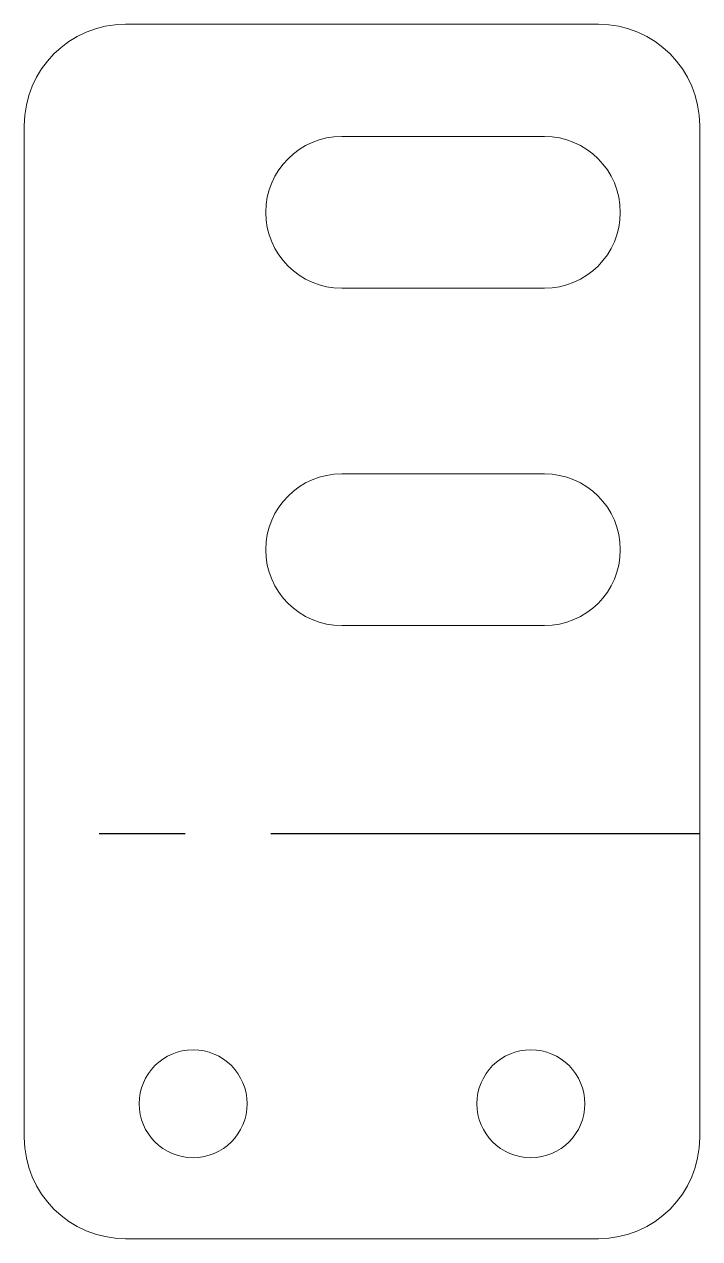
# Model space of a CAD drawing. Header units: millimetres. Extents: x 161.2 to 181.3, y -11.8 to 24.2.
import ezdxf

# ---------------------------------------------------------------- set-up
doc = ezdxf.new("R2010")
doc.units = ezdxf.units.MM
doc.linetypes.add('CENTERX2', pattern=[20.32, 12.7, -2.54, 2.54, -2.54])

msp = doc.modelspace()

# ---------------------------------------------------------------- linework, layer by layer
at = {"color": 7, "linetype": 'Continuous', "lineweight": 15}
for p, q in [((178.25, 24.173), (164.25, 24.173)), ((161.25, 21.173), (161.25, -8.825)), ((181.25, -8.825), (181.25, 21.173)), ((176.65, 20.848), (170.65, 20.848)), ((170.65, 16.348), (176.65, 16.348)), ((176.65, 10.848), (170.65, 10.848)), ((170.65, 6.348), (176.65, 6.348)), ((178.25, -11.825), (164.25, -11.825))]:
    msp.add_line(p, q, dxfattribs=at)
at = {"color": 7, "linetype": 'CENTERX2'}
msp.add_line((181.25, 0.174), (161.25, 0.174), dxfattribs=at)
at = {"color": 7, "linetype": 'Continuous', "lineweight": 15}
for centre in [(166.25, -7.825), (176.25, -7.825)]:
    msp.add_circle(centre, 1.6, dxfattribs=at)
for centre, radius, start, end in [((164.25, 21.173), 3, 90, 180), ((178.25, 21.173), 3, 0, 90), ((170.65, 18.598), 2.25, 90, 270), ((176.65, 18.598), 2.25, 270, 90), ((170.65, 8.598), 2.25, 90, 270), ((176.65, 8.598), 2.25, 270, 90), ((164.25, -8.825), 3, 180, 270), ((178.25, -8.825), 3, 270, 0)]:
    msp.add_arc(centre, radius, start, end, dxfattribs=at)

doc.saveas('drawing.dxf')
